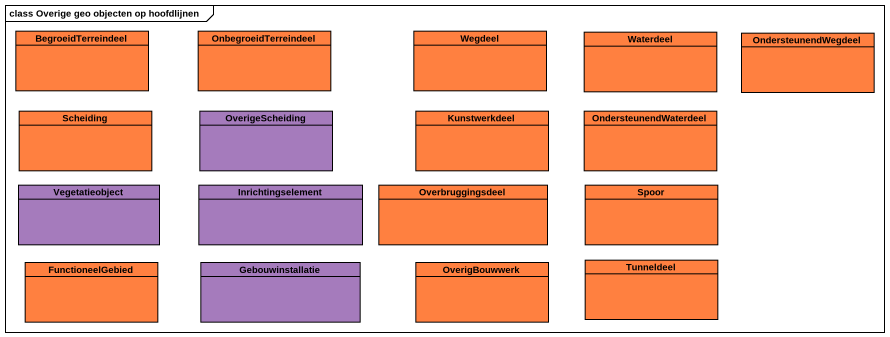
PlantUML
@startuml
mainframe class Overige geo objecten op hoofdlijnen
hide circle
hide empty members
class BegroeidTerreindeel #FF8040
class OnbegroeidTerreindeel #FF8040
class Wegdeel #FF8040
class Waterdeel #FF8040
class OndersteunendWegdeel #FF8040
class Scheiding #FF8040
class OverigeScheiding #A57BBC
class Kunstwerkdeel #FF8040
class OndersteunendWaterdeel #FF8040
class Vegetatieobject #A57BBC
class Inrichtingselement #A57BBC
class Overbruggingsdeel #FF8040
class Spoor #FF8040
class FunctioneelGebied #FF8040
class Gebouwinstallatie #A57BBC
class OverigBouwwerk #FF8040
class Tunneldeel #FF8040
@enduml
